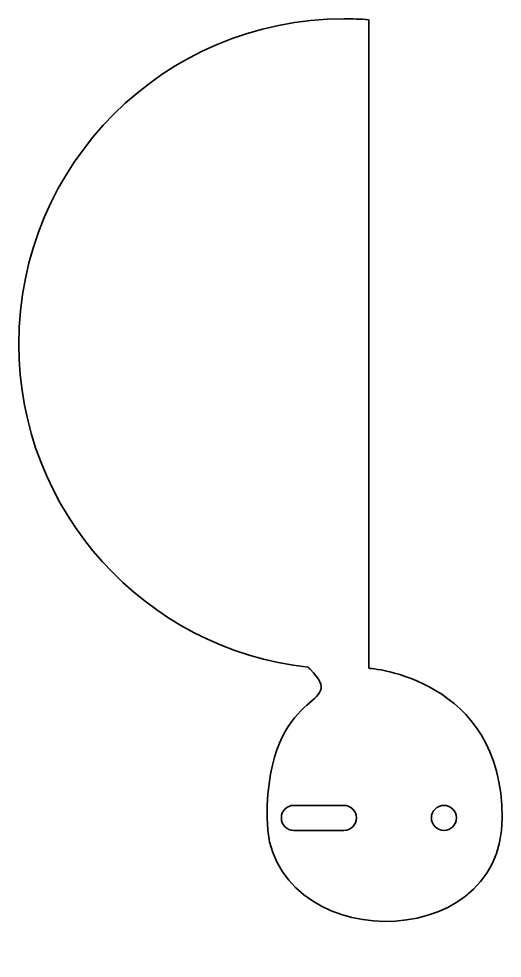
# Model space of a CAD drawing. Header units: inches. Extents: x 110 to 172, y -280 to -161.
import ezdxf

# ---------------------------------------------------------------- set-up
doc = ezdxf.new("R2010")
doc.units = ezdxf.units.IN
doc.header["$MEASUREMENT"] = 0
doc.layers.add('Layer 1', color=7, linetype='Continuous')

# ---------------------------------------------------------------- blocks, each defined once
blk = doc.blocks.new('block 2')
at = {"layer": 'Layer 1', "color": 250, "lineweight": 35, "true_color": 0x231f20}
for points, knots in [([(154.83, -243.03), (154.83, -243.03), (154.83, -160.72), (154.83, -160.72), (153.78, -160.64), (152.73, -160.6), (151.66, -160.6), (128.86, -160.6), (110.38, -179.08), (110.38, -201.87), (110.38, -223.14), (126.46, -240.64), (147.13, -242.9), (147.21, -242.98), (147.28, -243.07), (147.36, -243.15), (152.56, -248.35), (141.9, -244.8), (141.9, -262.02), (141.9, -279.25), (171.77, -279.84), (171.77, -262.02), (171.77, -244.21), (154.83, -243.03), (154.83, -243.03)], [0, 0, 0, 0, 1, 1, 1, 2, 2, 2, 3, 3, 3, 4, 4, 4, 5, 5, 5, 6, 6, 6, 7, 7, 7, 8, 8, 8, 8]), ([(151.66, -260.44), (152.53, -260.44), (153.25, -261.15), (153.25, -262.02), (153.25, -262.02), (153.25, -262.02), (153.25, -262.02), (153.25, -262.9), (152.53, -263.61), (151.66, -263.61), (151.66, -263.61), (145.31, -263.61), (145.31, -263.61), (144.43, -263.61), (143.72, -262.9), (143.72, -262.02), (143.72, -262.02), (143.72, -262.02), (143.72, -262.02), (143.72, -261.15), (144.43, -260.44), (145.31, -260.44), (145.31, -260.44), (151.66, -260.44), (151.66, -260.44)], [0, 0, 0, 0, 1, 1, 1, 2, 2, 2, 3, 3, 3, 4, 4, 4, 5, 5, 5, 6, 6, 6, 7, 7, 7, 8, 8, 8, 8]), ([(165.95, -262.02), (165.95, -262.9), (165.23, -263.61), (164.36, -263.61), (163.48, -263.61), (162.77, -262.9), (162.77, -262.02), (162.77, -261.15), (163.48, -260.44), (164.36, -260.44), (165.23, -260.44), (165.95, -261.15), (165.95, -262.02)], [0, 0, 0, 0, 1, 1, 1, 2, 2, 2, 3, 3, 3, 4, 4, 4, 4])]:
    blk.add_open_spline(points, degree=3, knots=knots, dxfattribs=at)

msp = doc.modelspace()

# ---------------------------------------------------------------- block references
at = {"layer": 'Layer 1'}
msp.add_blockref('block 2', (0, 0), dxfattribs=at)

doc.saveas('drawing.dxf')
